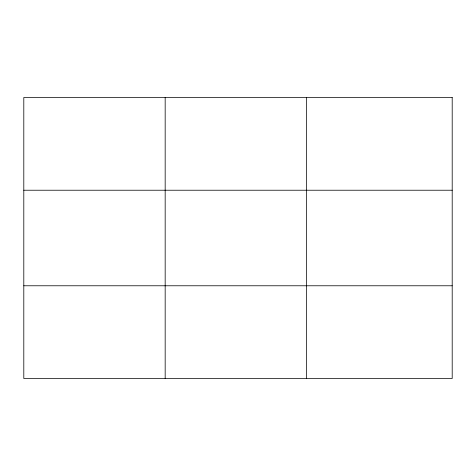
<?xml version="1.0" encoding="UTF-8"?>
<svg xmlns="http://www.w3.org/2000/svg" width="476" height="476" viewBox="0 0 476 476"><rect width="100%" height="100%" fill="white"/><g stroke="black" fill="none" stroke-linecap="round" stroke-linejoin="round"><path stroke-width="0.71" d="M165.172 97.491L165.172 378.509M306.544 97.491L306.544 378.509M23.8 190.227L452.2 190.227M23.8 285.773L452.2 285.773M452.2 97.491L452.2 378.509L23.8 378.509L23.8 97.491L452.2 97.491"/></g></svg>
